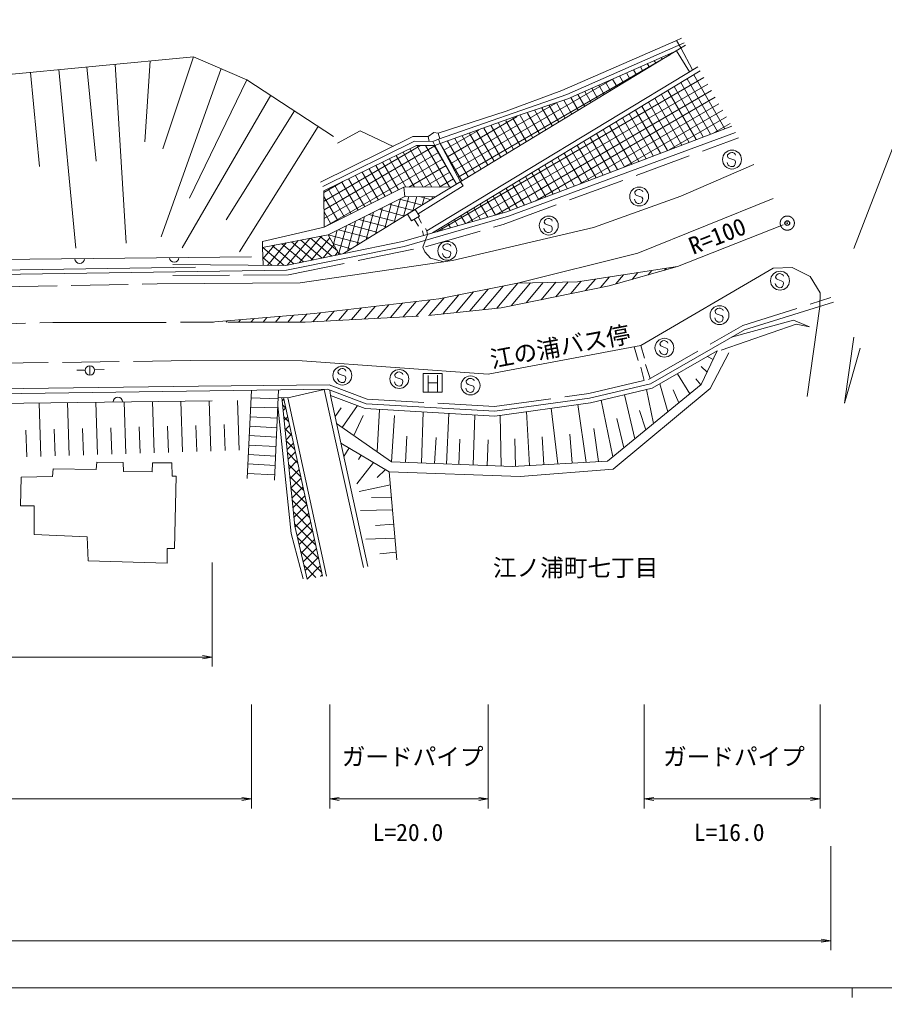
# Model space of a CAD drawing. Units: millimetres, scale not verified. Extents: x 40000 to 680000, y 20000 to 380000.
# Drawn here: x 179903 to 271430, y 204000 to 307458 of the extents above; entities that cross this region are included whole.
import ezdxf
from ezdxf.enums import TextEntityAlignment as Align

# ---------------------------------------------------------------- set-up
doc = ezdxf.new("R2010")
doc.units = ezdxf.units.MM
doc.header["$LTSCALE"] = 1000
doc.header["$PDMODE"] = 32
doc.header["$PDSIZE"] = 500
doc.linetypes.add('CHAIN', pattern=[18.5, 12, -1.5, 3.5, -1.5])
doc.linetypes.add('DASHED', pattern=[7.5, 6, -1.5])
for name, color, linetype, lineweight in [('M-BMK', 2, 'CHAIN', 13), ('M-BMK-OTRS', 5, 'Continuous', 13), ('M-STR-HTXT', 7, 'Continuous', 13), ('M-STR-STRC', 7, 'Continuous', 13), ('M-TTL-BAND', 7, 'Continuous', 13), ('M-WORK', 1, 'Continuous', 13)]:
    doc.layers.add(name, color=color, linetype=linetype, lineweight=lineweight)
doc.layers.add('M-BMK-HTXT', color=7, linetype='Continuous')
doc.layers.add('M-OTRS', color=6, linetype='Continuous')
doc.styles.add('ＭＳ ゴシック', font='')
doc.styles.get('ＭＳ ゴシック').set_extended_font_data('MS Gothic')

# ---------------------------------------------------------------- blocks, each defined once
blk = doc.blocks.new('open_arrow')
at = {"color": 0, "linetype": 'Continuous', "lineweight": -2}
blk.add_lwpolyline([(7.5, 1.25), (0, 0), (7.5, -1.25)], dxfattribs=at)

msp = doc.modelspace()

# ---------------------------------------------------------------- hatches: boundary and pattern name
at = {"layer": 'M-STR-STRC'}
h = msp.add_hatch(dxfattribs=at)
h.set_pattern_fill('USER', color=256, style=0, pattern_type=2)
h.set_pattern_definition([(50, (200451, 275431), (-766.044, 642.788), [])])
h.paths.add_polyline_path([(200451, 275431), (211092, 276364), (223994, 277866), (232607, 279554), (239057, 279728), (249542, 281323), (242295, 279282), (230861, 276960), (221979, 276086), (210139, 275447)])
at = {"layer": 'M-WORK'}
h = msp.add_hatch(dxfattribs=at)
h.set_pattern_fill('USER', color=256, style=0, pattern_type=2)
h.set_pattern_definition([(30, (224431, 294336), (-400, 692.82), []), (120, (224431, 294336), (-692.82, -400), [])])
h.paths.add_polyline_path([(224431, 294336), (226574, 290299), (249407, 304158), (237941, 299069)])
h = msp.add_hatch(dxfattribs=at)
h.set_pattern_fill('USER', color=256, style=0, pattern_type=2)
h.set_pattern_definition([(30, (251928, 302024), (-400, 692.82), []), (120, (251928, 302024), (-692.82, -400), [])])
h.paths.add_polyline_path([(251928, 302024), (255267, 296193), (231485, 287113), (223592, 284879)])
h = msp.add_hatch(dxfattribs=at)
h.set_pattern_fill('USER', color=256, style=0, pattern_type=2)
h.set_pattern_definition([(30, (212144, 285481), (-400, 692.82), []), (120, (212144, 285481), (-692.82, -400), [])])
h.paths.add_polyline_path([(212144, 285481), (220564, 289715), (225671, 289751), (226159, 290047), (223837, 294128), (221905, 294125), (212115, 289335)])
h = msp.add_hatch(dxfattribs=at)
h.set_pattern_fill('USER', color=256, style=0, pattern_type=2)
h.set_pattern_definition([(75, (212573, 284687), (-772.74, 207.055), []), (165, (212573, 284687), (-207.055, -772.74), [])])
h.paths.add_polyline_path([(212573, 284687), (213743, 282604), (214169, 282692), (223924, 288690), (220672, 288753)])
h = msp.add_hatch(dxfattribs=at)
h.set_pattern_fill('USER', color=256, style=0, pattern_type=2)
h.set_pattern_definition([(50, (205630, 283343), (-612.836, 514.23), []), (140, (205630, 283343), (-514.23, -612.836), [])])
h.paths.add_polyline_path([(205630, 283343), (212573, 284687), (213743, 282604), (208079, 281434), (205677, 281456)])
h = msp.add_hatch(dxfattribs=at)
h.set_pattern_fill('USER', color=256, style=0, pattern_type=2)
h.set_pattern_definition([(45, (210329, 248252), (-565.685, 565.685), []), (135, (210329, 248252), (-565.685, -565.685), [])])
h.paths.add_polyline_path([(210329, 248252), (209030, 253855), (207668, 267463), (207845, 267457), (211964, 248584)])

# ---------------------------------------------------------------- linework, layer by layer
at = {"layer": 'M-BMK'}
for p, q in [((249542, 281323), (261149, 285923)), ((242295, 279282), (249542, 281323)), ((230861, 276960), (242295, 279282)), ((223191, 276151), (230861, 276960)), ((150058, 274506), (183436, 275403)), ((183436, 275403), (210139, 275447)), ((210139, 275447), (223191, 276151))]:
    msp.add_line(p, q, dxfattribs=at)
msp.add_circle((261149, 285923), 750, dxfattribs=at)
at = {"layer": 'M-BMK-OTRS'}
msp.add_line((277537, 307458), (268192, 283247), dxfattribs=at)
at = {"layer": 'M-OTRS'}
msp.add_point((261149, 285923), dxfattribs=at)
at = {"layer": 'M-STR-HTXT'}
for p, q in [((200271, 250000), (200271, 239000)), ((80531, 240000), (200271, 240000)), ((204437, 235000), (204437, 224000)), ((212724, 235000), (212724, 224000)), ((229502, 235000), (229502, 224000)), ((246011, 235000), (246011, 224000)), ((264615, 235000), (264615, 224000)), ((70758, 225000), (204437, 225000)), ((212724, 225000), (229502, 225000)), ((246011, 225000), (264615, 225000)), ((265746, 220000), (265746, 209000)), ((70368, 210000), (265746, 210000))]:
    msp.add_line(p, q, dxfattribs=at)
at = {"layer": 'M-STR-STRC'}
for p, q in [((254838, 293131), (254822, 293017)), ((254822, 293017), (254908, 292835)), ((254967, 293269), (254838, 293131)), ((254908, 292835), (255059, 292761)), ((255098, 293362), (254967, 293269)), ((255264, 293396), (255098, 293362)), ((255380, 293379), (255264, 293396)), ((255524, 293307), (255380, 293379)), ((255634, 293232), (255524, 293307)), ((255668, 293121), (255634, 293232)), ((254825, 292242), (254786, 292352)), ((254909, 292065), (254825, 292242)), ((255012, 291991), (254909, 292065)), ((255158, 291916), (255012, 291991)), ((255059, 292761), (255591, 292573)), ((255278, 291899), (255158, 291916)), ((255446, 291928), (255278, 291899)), ((255571, 292024), (255446, 291928)), ((255642, 292173), (255571, 292024)), ((255591, 292573), (255671, 292400)), ((255671, 292400), (255642, 292173)), ((245014, 289224), (244998, 289111)), ((244998, 289111), (245084, 288928)), ((245143, 289363), (245014, 289224)), ((245084, 288928), (245235, 288855)), ((245274, 289456), (245143, 289363)), ((245235, 288855), (245767, 288666)), ((245440, 289489), (245274, 289456)), ((245556, 289473), (245440, 289489)), ((245700, 289400), (245556, 289473)), ((245810, 289326), (245700, 289400)), ((245767, 288666), (245847, 288494)), ((245844, 289214), (245810, 289326)), ((245001, 288336), (244962, 288446)), ((245085, 288158), (245001, 288336)), ((245188, 288085), (245085, 288158)), ((245334, 288009), (245188, 288085)), ((245454, 287993), (245334, 288009)), ((245335, 282740), (259656, 288531)), ((245622, 288021), (245454, 287993)), ((245747, 288117), (245622, 288021)), ((245818, 288266), (245747, 288117)), ((245847, 288494), (245818, 288266)), ((235449, 286150), (235433, 286037)), ((235433, 286037), (235518, 285855)), ((235577, 286289), (235449, 286150)), ((235518, 285855), (235669, 285781)), ((235708, 286382), (235577, 286289)), ((235669, 285781), (236201, 285593)), ((235874, 286415), (235708, 286382)), ((235990, 286399), (235874, 286415)), ((236134, 286327), (235990, 286399)), ((236244, 286252), (236134, 286327)), ((236201, 285593), (236282, 285420)), ((236278, 286141), (236244, 286252)), ((235435, 285262), (235396, 285372)), ((235519, 285084), (235435, 285262)), ((235622, 285011), (235519, 285084)), ((235768, 284936), (235622, 285011)), ((235889, 284919), (235768, 284936)), ((236056, 284948), (235889, 284919)), ((236181, 285044), (236056, 284948)), ((236252, 285193), (236181, 285044)), ((236282, 285420), (236252, 285193)), ((224708, 283480), (224692, 283367)), ((224837, 283619), (224708, 283480)), ((224968, 283712), (224837, 283619)), ((225134, 283745), (224968, 283712)), ((225250, 283729), (225134, 283745)), ((225394, 283656), (225250, 283729)), ((225504, 283582), (225394, 283656)), ((225538, 283470), (225504, 283582)), ((224695, 282592), (224656, 282702)), ((224692, 283367), (224778, 283184)), ((224779, 282414), (224695, 282592)), ((224778, 283184), (224929, 283111)), ((224929, 283111), (225461, 282922)), ((225512, 282522), (225441, 282373)), ((225461, 282922), (225541, 282750)), ((225541, 282750), (225512, 282522)), ((232607, 279554), (245335, 282740)), ((224882, 282341), (224779, 282414)), ((225028, 282266), (224882, 282341)), ((225148, 282249), (225028, 282266)), ((225316, 282277), (225148, 282249)), ((225441, 282373), (225316, 282277)), ((238940, 279710), (249542, 281323)), ((260051, 280458), (259923, 280319)), ((260182, 280551), (260051, 280458)), ((260348, 280584), (260182, 280551)), ((260464, 280568), (260348, 280584)), ((260608, 280495), (260464, 280568)), ((260718, 280421), (260608, 280495)), ((260753, 280309), (260718, 280421)), ((232607, 279554), (224258, 277897)), ((232607, 279554), (238940, 279710)), ((259909, 279431), (259870, 279541)), ((259923, 280319), (259907, 280206)), ((259907, 280206), (259992, 280023)), ((259993, 279253), (259909, 279431)), ((259992, 280023), (260143, 279950)), ((260143, 279950), (260676, 279761)), ((260726, 279361), (260655, 279212)), ((260676, 279761), (260756, 279589)), ((260756, 279589), (260726, 279361)), ((260096, 279180), (259993, 279253)), ((260243, 279105), (260096, 279180)), ((260363, 279088), (260243, 279105)), ((260530, 279116), (260363, 279088)), ((260655, 279212), (260530, 279116)), ((224258, 277897), (211092, 276364)), ((211092, 276364), (200162, 275431)), ((253517, 276671), (253501, 276557)), ((253501, 276557), (253587, 276375)), ((253645, 276810), (253517, 276671)), ((253587, 276375), (253738, 276302)), ((253777, 276903), (253645, 276810)), ((253738, 276302), (254270, 276113)), ((253943, 276936), (253777, 276903)), ((254058, 276920), (253943, 276936)), ((254203, 276847), (254058, 276920)), ((254313, 276773), (254203, 276847)), ((254347, 276661), (254313, 276773)), ((253503, 275783), (253464, 275893)), ((253587, 275605), (253503, 275783)), ((253691, 275531), (253587, 275605)), ((253837, 275456), (253691, 275531)), ((253957, 275439), (253837, 275456)), ((254125, 275468), (253957, 275439)), ((254249, 275564), (254125, 275468)), ((254320, 275713), (254249, 275564)), ((254270, 276113), (254350, 275941)), ((254350, 275941), (254320, 275713)), ((247686, 273224), (247670, 273110)), ((247814, 273363), (247686, 273224)), ((247945, 273455), (247814, 273363)), ((248111, 273489), (247945, 273455)), ((248227, 273473), (248111, 273489)), ((248371, 273400), (248227, 273473)), ((248481, 273326), (248371, 273400)), ((248516, 273214), (248481, 273326)), ((247672, 272336), (247633, 272445)), ((247670, 273110), (247755, 272928)), ((247756, 272158), (247672, 272336)), ((247755, 272928), (247906, 272855)), ((247859, 272084), (247756, 272158)), ((247906, 272855), (248439, 272666)), ((248418, 272117), (248293, 272021)), ((248489, 272266), (248418, 272117)), ((248439, 272666), (248519, 272494)), ((248519, 272494), (248489, 272266)), ((248006, 272009), (247859, 272084)), ((248126, 271992), (248006, 272009)), ((248293, 272021), (248126, 271992)), ((213606, 270278), (213590, 270165)), ((213590, 270165), (213676, 269982)), ((213735, 270417), (213606, 270278)), ((213866, 270510), (213735, 270417)), ((214032, 270543), (213866, 270510)), ((214148, 270527), (214032, 270543)), ((214292, 270455), (214148, 270527)), ((214402, 270380), (214292, 270455)), ((214436, 270268), (214402, 270380)), ((219761, 270060), (219632, 269921)), ((219892, 270152), (219761, 270060)), ((220058, 270186), (219892, 270152)), ((220174, 270170), (220058, 270186)), ((220318, 270097), (220174, 270170)), ((220428, 270023), (220318, 270097)), ((224616, 270027), (222616, 270027)), ((222616, 270027), (222616, 268027)), ((224616, 268027), (224616, 270027)), ((213593, 269390), (213554, 269500)), ((213677, 269212), (213593, 269390)), ((213676, 269982), (213827, 269909)), ((213780, 269139), (213677, 269212)), ((213926, 269064), (213780, 269139)), ((213827, 269909), (214359, 269721)), ((214047, 269047), (213926, 269064)), ((214214, 269076), (214047, 269047)), ((214339, 269172), (214214, 269076)), ((214410, 269321), (214339, 269172)), ((214359, 269721), (214439, 269548)), ((214439, 269548), (214410, 269321)), ((219619, 269032), (219580, 269142)), ((219632, 269921), (219616, 269807)), ((219616, 269807), (219702, 269625)), ((219703, 268855), (219619, 269032)), ((219702, 269625), (219853, 269551)), ((219853, 269551), (220385, 269363)), ((220385, 269363), (220465, 269191)), ((220462, 269911), (220428, 270023)), ((220465, 269191), (220436, 268963)), ((223157, 268112), (223157, 269811)), ((223157, 269027), (224148, 269027)), ((224148, 269822), (224148, 268117)), ((227172, 269234), (227156, 269121)), ((227156, 269121), (227242, 268938)), ((227301, 269373), (227172, 269234)), ((227432, 269466), (227301, 269373)), ((227598, 269499), (227432, 269466)), ((227714, 269483), (227598, 269499)), ((227858, 269410), (227714, 269483)), ((227968, 269336), (227858, 269410)), ((228002, 269224), (227968, 269336)), ((219806, 268781), (219703, 268855)), ((219952, 268706), (219806, 268781)), ((220073, 268689), (219952, 268706)), ((220240, 268718), (220073, 268689)), ((220365, 268814), (220240, 268718)), ((220436, 268963), (220365, 268814)), ((222616, 268027), (224616, 268027)), ((227159, 268346), (227120, 268456)), ((227243, 268168), (227159, 268346)), ((227242, 268938), (227393, 268865)), ((227346, 268095), (227243, 268168)), ((227492, 268020), (227346, 268095)), ((227393, 268865), (227925, 268676)), ((227613, 268003), (227492, 268020)), ((227780, 268031), (227613, 268003)), ((227905, 268127), (227780, 268031)), ((227976, 268276), (227905, 268127)), ((227925, 268676), (228005, 268504)), ((228005, 268504), (227976, 268276))]:
    msp.add_line(p, q, dxfattribs=at)
for centre in [(255296, 292644), (245472, 288738), (235906, 285664), (225166, 282994), (260380, 279833), (253974, 276185), (248143, 272738), (214064, 269792), (220090, 269434), (227630, 268748)]:
    msp.add_circle(centre, 1000, dxfattribs=at)
at = {"layer": 'M-TTL-BAND'}
for p, q in [((40000, 205000), (579000, 205000)), ((268000, 205000), (268000, 204000))]:
    msp.add_line(p, q, dxfattribs=at)
at = {"layer": 'M-WORK'}
for p, q in [((249349, 305204), (237294, 299965)), ((249941, 305493), (249349, 305204)), ((249412, 305234), (249887, 304449)), ((223924, 288690), (250371, 304743)), ((237825, 299528), (250229, 304989)), ((251114, 302131), (249887, 304449)), ((168127, 300626), (198312, 303529)), ((198312, 303529), (195057, 293786)), ((198312, 303529), (203970, 301084)), ((237941, 299069), (249407, 304158)), ((249407, 304158), (250784, 301931)), ((184053, 302158), (185860, 283259)), ((187039, 302445), (187997, 292491)), ((190026, 302732), (191190, 283787)), ((193738, 303089), (193152, 294518)), ((201231, 302268), (194896, 284469)), ((251672, 302469), (222988, 285098)), ((181067, 301871), (182024, 291916)), ((203970, 301084), (197902, 288579)), ((203970, 301084), (213142, 295085)), ((251928, 302024), (223592, 284879)), ((206481, 299442), (197101, 283312)), ((224223, 294800), (237825, 299528)), ((237294, 299965), (231383, 297776)), ((232573, 297276), (237941, 299069)), ((208991, 297800), (201772, 286257)), ((231383, 297776), (224206, 295431)), ((224431, 294336), (232573, 297276)), ((211502, 296157), (203169, 282890)), ((231485, 287113), (255267, 296193)), ((221532, 295087), (211760, 290255)), ((213543, 294381), (215959, 295671)), ((215959, 295671), (219423, 294044)), ((223158, 295103), (221532, 295087)), ((223737, 295493), (223158, 295103)), ((223158, 295103), (223239, 294555)), ((224206, 295431), (223737, 295493)), ((224206, 295431), (224384, 294856)), ((231640, 286654), (255653, 295519)), ((211990, 289790), (221700, 294591)), ((212115, 289335), (221905, 294125)), ((221700, 294591), (223630, 294545)), ((221905, 294125), (223837, 294128)), ((223630, 294545), (224223, 294800)), ((223630, 294545), (223837, 294128)), ((223837, 294128), (224431, 294336)), ((223837, 294128), (226159, 290047)), ((224223, 294800), (224431, 294336)), ((224431, 294336), (226574, 290299)), ((249871, 288782), (257596, 292126)), ((212144, 285481), (220564, 289715)), ((220564, 289715), (225671, 289751)), ((220672, 288753), (220564, 289715)), ((226843, 289869), (226574, 290299)), ((212144, 285481), (212115, 289335)), ((212573, 284687), (220672, 288753)), ((214169, 282692), (223924, 288690)), ((220672, 288753), (223924, 288690)), ((240653, 285475), (249871, 288782)), ((220427, 283984), (231485, 287113)), ((220593, 283452), (231640, 286654)), ((222077, 286580), (222451, 285922)), ((221671, 286330), (222139, 285609)), ((205606, 283993), (212144, 285481)), ((205630, 283343), (212573, 284687)), ((212573, 284687), (213743, 282604)), ((222553, 285091), (222654, 284614)), ((222570, 283367), (223071, 284732)), ((222988, 285098), (222866, 285341)), ((222988, 285098), (223071, 284732)), ((225736, 281957), (240653, 285475)), ((205630, 283343), (205606, 283993)), ((208079, 281434), (220427, 283984)), ((205677, 281456), (205630, 283343)), ((208164, 280937), (220593, 283452)), ((222788, 282873), (222570, 283367)), ((223401, 282203), (222788, 282873)), ((148088, 281727), (204437, 282365)), ((208079, 281434), (196126, 281542)), ((209588, 279600), (225736, 281957)), ((224799, 281820), (223401, 282203)), ((154792, 280561), (198514, 281277)), ((154794, 280161), (208164, 280937)), ((259641, 281142), (245639, 272957)), ((261681, 281213), (259641, 281142)), ((263581, 280274), (261681, 281213)), ((194469, 279503), (209588, 279600)), ((264637, 278562), (263581, 280274)), ((264601, 277107), (264637, 278562)), ((256636, 274638), (266032, 277550)), ((263264, 267591), (264601, 277107)), ((254167, 272495), (262071, 275216)), ((261813, 275662), (255262, 273851)), ((263502, 274958), (261813, 275662)), ((262071, 275216), (263502, 274958)), ((246660, 268922), (256636, 274638)), ((268190, 273849), (267188, 266888)), ((245639, 272957), (229502, 269954)), ((244941, 272827), (245361, 271377)), ((245639, 272957), (246050, 271632)), ((246845, 268451), (253743, 272404)), ((252033, 268860), (253743, 272404)), ((252971, 268414), (254965, 272214)), ((267188, 266888), (268857, 272705)), ((209800, 271338), (197944, 271373)), ((229502, 269954), (209800, 271338)), ((253308, 271503), (252691, 271801)), ((186852, 270362), (185968, 270368)), ((187351, 269836), (187351, 270836)), ((187848, 270391), (188855, 270432)), ((246011, 269283), (245641, 270675)), ((246638, 269485), (246152, 270968)), ((252656, 270152), (252030, 270738)), ((250823, 267868), (249535, 269993)), ((251982, 268819), (251464, 269451)), ((146704, 267441), (212480, 268341)), ((146707, 267941), (198823, 268668)), ((198823, 268668), (212685, 268798)), ((204437, 268231), (204006, 258898)), ((207313, 268270), (206873, 258729)), ((212141, 268336), (208278, 267442)), ((212141, 268336), (216287, 249497)), ((212480, 268341), (216583, 266802)), ((212802, 267686), (212724, 268249)), ((240234, 267414), (246660, 268922)), ((240326, 266922), (246845, 268451)), ((242135, 260745), (252033, 268860)), ((242739, 259883), (252971, 268414)), ((247006, 264738), (246249, 268312)), ((248503, 265965), (247670, 268924)), ((249663, 266916), (249081, 268285)), ((200271, 267129), (180364, 266877)), ((185155, 261331), (184978, 266935)), ((188154, 261426), (187978, 266973)), ((191152, 261521), (190979, 267012)), ((194151, 261616), (193979, 267050)), ((197149, 261711), (196979, 267088)), ((200148, 261806), (199979, 267126)), ((203146, 261901), (202980, 267165)), ((207271, 267346), (204400, 267440)), ((208278, 267442), (207277, 267477)), ((207668, 267463), (209030, 253855)), ((211964, 248584), (207845, 267457)), ((208278, 267442), (212381, 248561)), ((212802, 267686), (216479, 266307)), ((212802, 267686), (216775, 249604)), ((230186, 266013), (240234, 267414)), ((230207, 265511), (240326, 266922)), ((242703, 261210), (241458, 267188)), ((245023, 263112), (243927, 267767)), ((180364, 266877), (145851, 266402)), ((182157, 261236), (181978, 266897)), ((207226, 266383), (204354, 266441)), ((208652, 253075), (207236, 266589)), ((213288, 265473), (213935, 266387)), ((214042, 264297), (215659, 266614)), ((216479, 266307), (230207, 265511)), ((216583, 266802), (230186, 266013)), ((217732, 261722), (217998, 266219)), ((222438, 260529), (222630, 265950)), ((233883, 260264), (233550, 265977)), ((236878, 260438), (236146, 266339)), ((239873, 260613), (238976, 266734)), ((246183, 264063), (245493, 266106)), ((207175, 265273), (204308, 265442)), ((215272, 263438), (216271, 265583)), ((219267, 260651), (219591, 265557)), ((225074, 260428), (225325, 265794)), ((227889, 260319), (228094, 265633)), ((230887, 260204), (230766, 265589)), ((243863, 262161), (243106, 265244)), ((180658, 261189), (180568, 264032)), ((183656, 261284), (183567, 264114)), ((186655, 261379), (186565, 264196)), ((189653, 261474), (189564, 264278)), ((192652, 261569), (192563, 264361)), ((195650, 261664), (195562, 264443)), ((198649, 261759), (198561, 264525)), ((201647, 261854), (201560, 264607)), ((207129, 264274), (204262, 264443)), ((213457, 264705), (219267, 260651)), ((241164, 260688), (240666, 264189)), ((207083, 263275), (204216, 263444)), ((220738, 260594), (220874, 263388)), ((223807, 260476), (223978, 263237)), ((226391, 260377), (226493, 263053)), ((229388, 260262), (229493, 262977)), ((232386, 260177), (232332, 263103)), ((235381, 260351), (235207, 263328)), ((238376, 260526), (238152, 263593)), ((207037, 262276), (204170, 262446)), ((213908, 262651), (219027, 259619)), ((214769, 262142), (214223, 261220)), ((206990, 261277), (204124, 261447)), ((216059, 261377), (215786, 260916)), ((232073, 260158), (242135, 260745)), ((183392, 259106), (183471, 259919)), ((183471, 259919), (188021, 259857)), ((188021, 259857), (188083, 260638)), ((188083, 260638), (190851, 260607)), ((190851, 260607), (190914, 259653)), ((193931, 259606), (193978, 260576)), ((193978, 260576), (196011, 260560)), ((196011, 260560), (196042, 259137)), ((206944, 260278), (204077, 260448)), ((217350, 260612), (215591, 258342)), ((218640, 259848), (217749, 259013)), ((219267, 260651), (232073, 260158)), ((232888, 259109), (242739, 259883)), ((180015, 256026), (180078, 259043)), ((180078, 259043), (183392, 259106)), ((190914, 259653), (193931, 259606)), ((196042, 259137), (196480, 259137)), ((196480, 259137), (196308, 251507)), ((206898, 259279), (204031, 259449)), ((219027, 259619), (232888, 259109)), ((219027, 259619), (219836, 250305)), ((219147, 258236), (215850, 257540)), ((219268, 256847), (217132, 256894)), ((181454, 255994), (180015, 256026)), ((181438, 252977), (181454, 255994)), ((219378, 255583), (215970, 255516)), ((209030, 253855), (210329, 248252)), ((219507, 254089), (217586, 253922)), ((187051, 252726), (181438, 252977)), ((187161, 250209), (187051, 252726)), ((209912, 248286), (208652, 253075)), ((219637, 252595), (216541, 252500)), ((196308, 251507), (195526, 251491)), ((195526, 251491), (195526, 249959)), ((219767, 251100), (218041, 250950)), ((195526, 249959), (187161, 250209))]:
    msp.add_line(p, q, dxfattribs=at)
at = {"layer": 'M-WORK', "linetype": 'DASHED'}
for p, q in [((231065, 285785), (255983, 294943)), ((222071, 286912), (226843, 289869)), ((222867, 283428), (231065, 285785)), ((208376, 280453), (222867, 283428)), ((196110, 280383), (208376, 280453)), ((147888, 278606), (194469, 279503)), ((256435, 275099), (265746, 278040)), ((246475, 269392), (256435, 275099)), ((197944, 271373), (146474, 270661)), ((240142, 267906), (246475, 269392)), ((212685, 268798), (216688, 267296)), ((216688, 267296), (230166, 266515)), ((230166, 266515), (240142, 267906))]:
    msp.add_line(p, q, dxfattribs=at)
at = {"layer": 'M-WORK'}
msp.add_lwpolyline([(221786, 287375), (220959, 286867), (221394, 286160), (222221, 286668)], close=True, dxfattribs=at)
msp.add_circle((187351, 270336), 500, dxfattribs=at)
for centre, start, end in [((186262, 282159), 180.6484, 0.6484), ((196262, 282273), 180.6484, 0.6484), ((190318, 267003), 0.72565, 180.72565)]:
    msp.add_arc(centre, 500, start, end, dxfattribs=at)

# ---------------------------------------------------------------- block references
at = {"layer": 'M-STR-HTXT', "xscale": 133, "yscale": 133, "rotation": 180}
for p in [(200271, 240000), (204437, 225000), (229502, 225000), (264615, 225000), (265746, 210000)]:
    msp.add_blockref('open_arrow', p, dxfattribs=at)
at = {"layer": 'M-STR-HTXT', "xscale": 133, "yscale": 133}
for p in [(212724, 225000), (246011, 225000)]:
    msp.add_blockref('open_arrow', p, dxfattribs=at)

# ---------------------------------------------------------------- texts
at = {"layer": 'M-BMK-HTXT', "style": 'ＭＳ ゴシック'}
msp.add_text('江ノ浦町七丁目', height=1833, dxfattribs=at).set_placement((230000, 248000), align=Align.BOTTOM_LEFT)
at = {"layer": 'M-STR-HTXT', "style": 'ＭＳ ゴシック'}
msp.add_text('R=100', height=1833, rotation=21.619, dxfattribs=at).set_placement((251384, 282052), align=Align.BOTTOM_LEFT)
for p in [(214000, 228000), (248000, 228000)]:
    msp.add_text('ガードパイプ', height=1833, dxfattribs=at).set_placement(p, align=Align.BOTTOM_LEFT)
for s, p in [('L=20.0', (221000, 220000)), ('L=16.0', (255000, 220000))]:
    msp.add_text(s, height=1833, dxfattribs=at).set_placement(p, align=Align.BOTTOM_CENTER)
at = {"layer": 'M-WORK', "style": 'ＭＳ ゴシック'}
msp.add_text('江の浦バス停', height=1833, rotation=10.539, dxfattribs=at).set_placement((229994, 270046), align=Align.BOTTOM_LEFT)

doc.saveas('drawing.dxf')
